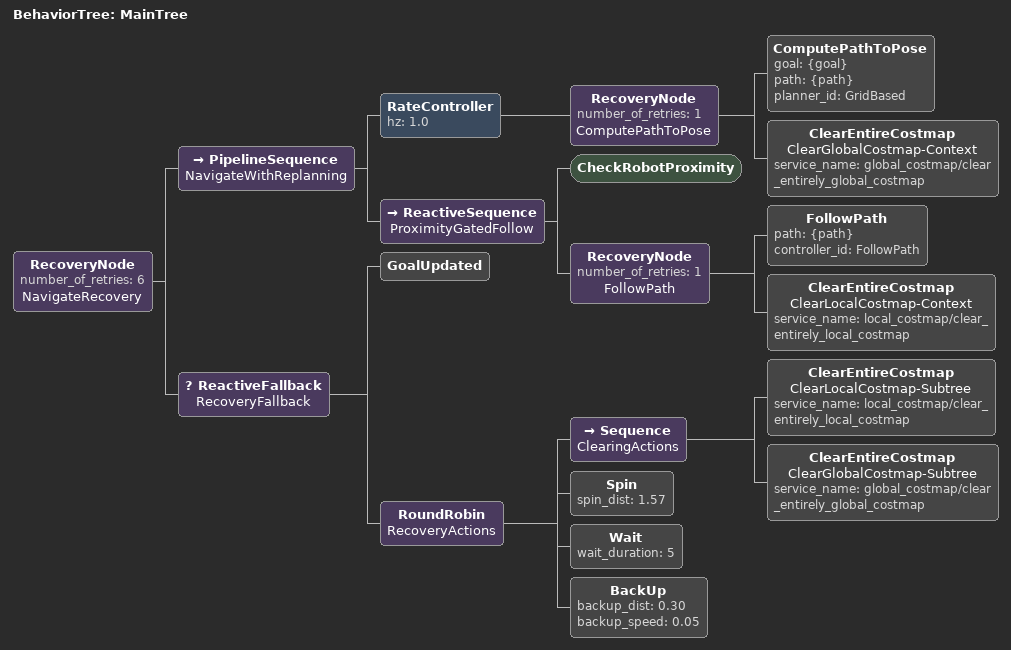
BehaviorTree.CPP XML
<root main_tree_to_execute="MainTree">
  <BehaviorTree ID="MainTree">
    <RecoveryNode number_of_retries="6" name="NavigateRecovery">
      <PipelineSequence name="NavigateWithReplanning">

        <!-- Step 1: Replan the global path at 1 Hz -->
        <RateController hz="1.0">
          <RecoveryNode number_of_retries="1" name="ComputePathToPose">
            <ComputePathToPose goal="{goal}" path="{path}" planner_id="GridBased"/>
            <ClearEntireCostmap name="ClearGlobalCostmap-Context"
              service_name="global_costmap/clear_entirely_global_costmap"/>
          </RecoveryNode>
        </RateController>

        <ReactiveSequence name="ProximityGatedFollow">

          <CheckRobotProximity/>

          <!-- FollowPath only runs while CheckRobotProximity returns SUCCESS -->
          <RecoveryNode number_of_retries="1" name="FollowPath">
            <FollowPath path="{path}" controller_id="FollowPath"/>
            <ClearEntireCostmap name="ClearLocalCostmap-Context"
              service_name="local_costmap/clear_entirely_local_costmap"/>
          </RecoveryNode>

        </ReactiveSequence>

      </PipelineSequence>

      <!-- Recovery branch — unchanged from standard Nav2 tree -->
      <ReactiveFallback name="RecoveryFallback">
        <GoalUpdated/>
        <RoundRobin name="RecoveryActions">
          <Sequence name="ClearingActions">
            <ClearEntireCostmap name="ClearLocalCostmap-Subtree"
              service_name="local_costmap/clear_entirely_local_costmap"/>
            <ClearEntireCostmap name="ClearGlobalCostmap-Subtree"
              service_name="global_costmap/clear_entirely_global_costmap"/>
          </Sequence>
          <Spin spin_dist="1.57"/>
          <Wait wait_duration="5"/>
          <BackUp backup_dist="0.30" backup_speed="0.05"/>
        </RoundRobin>
      </ReactiveFallback>

    </RecoveryNode>
  </BehaviorTree>
</root>
